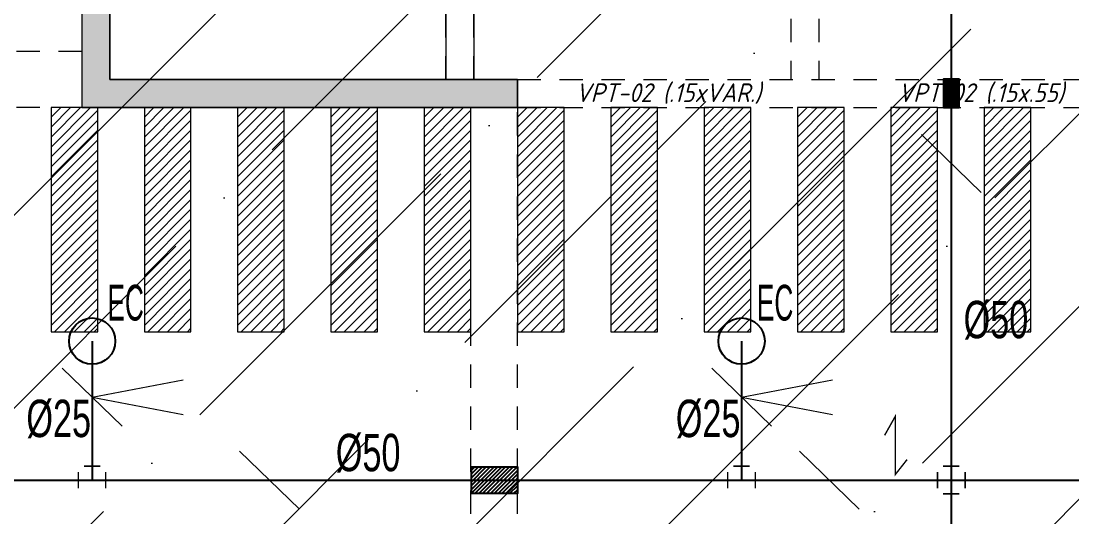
# Model space of a CAD drawing. Header units: millimetres. Extents: x 2085 to 2829, y 1352 to 1631.
# Drawn here: x 2207.98 to 2213.61, y 1451.9 to 1454.55 of the extents above; entities that cross this region are included whole.
import ezdxf
from ezdxf.enums import TextEntityAlignment as Align

# ---------------------------------------------------------------- set-up
doc = ezdxf.new("R2010")
doc.units = ezdxf.units.MM
for name, pattern in [('DASHED2', [0.375, 0.25, -0.125]), ('HIDDEN', [0.375, 0.25, -0.125]), ('HIDDEN2', [0.1875, 0.125, -0.0625])]:
    doc.linetypes.add(name, pattern=pattern)
doc.layers.get('0').update_dxf_attribs({"color": 251, "lineweight": 9})
for name, color, linetype, lineweight in [('000 SOS 911 - ACCESORIOS ACI', 3, 'Continuous', 20), ('000 SOS 911 ROCIADORES', 5, 'Continuous', 25), ('000 SOS 911 SOPORTES ACI', 3, 'Continuous', 25), ('000 SOS 911 TEXTOS ACI', 7, 'Continuous', 9), ('000 SOS 911 TUB. ENTERRADA  ACI', 5, 'DASHED2', 25), ('000 SOS 911 TUBERIA ACI', 3, 'Continuous', 25), ('A-ESTRUCTURA-HATCH', 251, 'Continuous', 13), ('A-ESTRUCTURA-PLACAS', 251, 'Continuous', 13), ('A-ESTRUCTURA-VIGAS', 251, 'HIDDEN2', 13), ('A-MUROS', 251, 'Continuous', 9), ('CIRCULACION PEATONAL', 251, 'Continuous', 13), ('Layer1', 1, 'Continuous', 9)]:
    doc.layers.add(name, color=color, linetype=linetype, lineweight=lineweight)
doc.layers.add('A_50_Vigas Chata', color=251, linetype='HIDDEN', lineweight=13, plot=False)
doc.styles.add('APPIA -TEXTOS-GENERALES', font='isocp.shx', dxfattribs={"oblique": 15})
doc.styles.add('PIPE', font='ARIALN.TTF', dxfattribs={"width": 0.8})

# ---------------------------------------------------------------- blocks, each defined once
blk = doc.blocks.new('EST P2')
at = {"layer": 'A-ESTRUCTURA-HATCH'}
h = blk.add_hatch(color=256, dxfattribs=at)
h.dxf.hatch_style = 1
h.paths.add_polyline_path([(-19.4245, 5.95), (-23.3744, 5.95), (-23.3744, 4.9999), (-25.49, 4.9999), (-25.49, 4.85), (-23.2244, 4.85), (-23.2244, 5.75), (-19.5746, 5.75), (-19.5746, 4.85), (-18.03, 4.85), (-18.03, 4.9999), (-19.4246, 4.9999)])
h.paths.add_polyline_path([(-25.54, 4.9999), (-32.4, 4.9998), (-32.4, 4.85), (-25.54, 4.85)])
h.paths.add_polyline_path([(-32.45, 4.9998), (-39.91, 4.9998), (-39.91, 4.85), (-32.45, 4.85)])
h.paths.add_polyline_path([(-39.96, 4.9998), (-44.735, 4.9997), (-44.735, 4.85), (-39.96, 4.85)])
h.paths.add_polyline_path([(-44.785, 5.05), (-45.035, 5.05), (-45.035, 0.15), (-47.24, 0.15), (-47.24, -0.15), (-44.785, -0.15)])
h.paths.add_polyline_path([(-46.99, -0.2), (-47.24, -0.2), (-47.24, -6.1), (-46.99, -6.1)])
h.paths.add_polyline_path([(-46.99, -6.15), (-47.24, -6.15), (-47.24, -11.4), (-46.99, -11.4)])
h.paths.add_polyline_path([(-39.96, -11.15), (-46.94, -11.15), (-46.94, -11.3), (-39.96, -11.3)])
h.paths.add_polyline_path([(-32.45, -11.15), (-39.91, -11.15), (-39.91, -11.3), (-32.45, -11.3)])
h.paths.add_polyline_path([(-25.54, -11.15), (-32.4, -11.15), (-32.4, -11.3), (-25.54, -11.3)])
h.paths.add_polyline_path([(-18.03, -11.15), (-25.49, -11.15), (-25.49, -11.3), (-18.03, -11.3)])
h.paths.add_polyline_path([(-11.12, -11.15), (-17.98, -11.15), (-17.98, -11.3), (-11.12, -11.3)])
h.paths.add_polyline_path([(-3.61, -11.1501), (-11.07, -11.15), (-11.07, -11.3), (-3.61, -11.3001)])
h.paths.add_polyline_path([(3.6, -11.15), (-3.56, -11.15), (-3.56, -11.3001), (3.6, -11.3001)])
h.paths.add_polyline_path([(12.2, -11.15), (3.65, -11.15), (3.65, -11.3001), (12.2, -11.3001)])
h.paths.add_polyline_path([(18.02, -11.15), (12.25, -11.15), (12.25, -11.3001), (18.02, -11.3001)])
h.paths.add_polyline_path([(23.02, -11.15), (18.07, -11.15), (18.07, -11.3001), (23.02, -11.3001)])
h.paths.add_polyline_path([(30.23, -11.15), (23.07, -11.15), (23.07, -11.3001), (30.23, -11.3001)])
h.paths.add_polyline_path([(35.53, -11.15), (30.28, -11.15), (30.28, -11.3001), (35.53, -11.3001)])
h.paths.add_polyline_path([(43.04, -11.1501), (35.58, -11.1501), (35.58, -11.3), (43.04, -11.3)])
h.paths.add_polyline_path([(49.95, -11.1501), (43.09, -11.1501), (43.09, -11.3), (49.95, -11.3)])
h.paths.add_polyline_path([(57.46, -11.1501), (50, -11.1501), (50, -11.3), (57.46, -11.3)])
h.paths.add_polyline_path([(64.37, -11.1501), (57.51, -11.1501), (57.51, -11.3), (64.37, -11.3)])
h.paths.add_polyline_path([(71.88, -11.1501), (64.42, -11.1501), (64.42, -11.3), (71.88, -11.3001)])
h.paths.add_polyline_path([(59.8007, -0.15), (60.0007, -0.15, -0.616916), (65.2721, 2.4964), (65.2722, -0.15), (65.4222, -0.15), (65.4221, 2.3777, -0.221665), (66.6007, -0.1499), (66.8007, -0.1499, 0.99999)], flags=0)
h.paths.add_polyline_path([(72.8007, -0.15), (73.0007, -0.15, 1), (53.6007, -0.15), (53.8007, -0.15, -1)])
h.paths.add_polyline_path([(53.3757, 5), (51.865, 5), (51.865, 4.85), (53.3757, 4.85)])
h.paths.add_polyline_path([(51.865, 5), (47.915, 5), (47.915, -0.15), (50.25, -0.15), (50.25, 0), (48.065, 0), (48.065, 2.05), (50.015, 2.05), (50.015, 2.2), (48.065, 2.2), (48.065, 4.85), (51.715, 4.85), (51.715, 1.9), (51.865, 1.9), (51.865, 4.85), (51.865, 4.85)])
h.paths.add_polyline_path([(47.865, 5), (43.09, 5), (43.09, 4.85), (47.865, 4.85)])
h.paths.add_polyline_path([(43.04, 5), (35.58, 5), (35.58, 4.85), (43.04, 4.85)])
h.paths.add_polyline_path([(32.7261, 5.9498), (28.7761, 5.9498), (28.7761, 5), (23.07, 5), (23.07, 4.85), (28.9261, 4.85), (28.9261, 5.7498), (32.5761, 5.7498), (32.5761, 4.85), (35.53, 4.85), (35.53, 5), (32.7261, 5)])
h.paths.add_polyline_path([(23.02, 5), (18.07, 5), (18.07, 4.85), (23.02, 4.85)])
h.paths.add_polyline_path([(18.02, 5), (12.25, 5), (12.25, 4.85), (18.02, 4.85)])
h.paths.add_polyline_path([(12.2, 5), (5.8757, 5), (5.8757, 4.85), (12.2, 4.85)])
h.paths.add_polyline_path([(3.7748, 5), (-3.56, 5), (-3.56, 4.85), (-0.175, 4.85), (-0.175, -0.1506), (1.925, -0.1506), (1.925, -0.0004), (-0.0249, 0), (-0.0249, 2.05), (3.7748, 2.0501), (3.7748, 2.2), (-0.0249, 2.2), (-0.0249, 4.85), (3.6248, 4.85), (3.6248, 3.1999), (3.7748, 3.1999)])
h.paths.add_polyline_path([(-3.61, 5), (-11.07, 5), (-11.07, 4.85), (-3.61, 4.85)])
h.paths.add_polyline_path([(-11.12, 5), (-17.98, 4.9999), (-17.98, 4.85), (-11.12, 4.85)])
at = {"layer": 'A-ESTRUCTURA-PLACAS'}
blk.add_lwpolyline([(51.865, 5), (47.915, 5), (47.915, -0.15), (50.25, -0.15), (50.25, 0), (48.065, 0), (48.065, 2.05), (50.015, 2.05), (50.015, 2.2), (48.065, 2.2), (48.065, 4.85), (51.715, 4.85), (51.715, 1.9), (51.865, 1.9)], close=True, dxfattribs=at)
at = {"layer": 'A-ESTRUCTURA-VIGAS'}
for points in [[(49.8649, 0), (49.865, 2.0499)], [(50.0149, 0), (50.015, 2.0499)], [(51.715, 1.9), (51.715, 0)], [(51.865, 1.9), (51.865, 0)], [(47.915, 0.15), (43.04, 0.15)], [(50.25, 0), (53.6007, 0)], [(47.915, -0.15), (43.04, -0.15)], [(50, -6.15), (50, -0.15)], [(50.25, -0.15), (53.6007, -0.15)], [(50.25, -6.15), (50.25, -0.15)]]:
    blk.add_lwpolyline(points, dxfattribs=at)
at = {"layer": 'A_50_Vigas Chata', "char_height": 0.1, "attachment_point": 5, "style": 'APPIA -TEXTOS-GENERALES'}
for s, insert in [('VPT-02 (.15xVAR.)', (51.0575, -0.0748)), ('VPT-02 (.15x.55)', (52.7334, -0.0748))]:
    blk.add_mtext(s, dxfattribs=dict(at, insert=insert))
blk = doc.blocks.new('*U110')
at = {"layer": 'CIRCULACION PEATONAL'}
h = blk.add_hatch(dxfattribs=at)
h.set_pattern_fill('ANSI31', color=256, scale=0.3)
h.set_pattern_definition([(45, (8.250368, 0), (-0.0265165, 0.0265165), [])])
h.paths.add_polyline_path([(8.5474, 0.2275), (8.2974, 0.2275), (8.2974, -0.9725), (8.5474, -0.9725)])
h = blk.add_hatch(dxfattribs=at)
h.set_pattern_fill('ANSI31', color=256, scale=0.3)
h.set_pattern_definition([(45, (8.750368, 0), (-0.0265165, 0.0265165), [])])
h.paths.add_polyline_path([(9.0474, 0.2275), (8.7974, 0.2275), (8.7974, -0.9725), (9.0474, -0.9725)])
h = blk.add_hatch(dxfattribs=at)
h.set_pattern_fill('ANSI31', color=256, scale=0.3)
h.set_pattern_definition([(45, (9.250368, 0), (-0.0265165, 0.0265165), [])])
h.paths.add_polyline_path([(9.5474, 0.2275), (9.2974, 0.2275), (9.2974, -0.9725), (9.5474, -0.9725)])
h = blk.add_hatch(dxfattribs=at)
h.set_pattern_fill('ANSI31', color=256, scale=0.3)
h.set_pattern_definition([(45, (9.750368, 0), (-0.0265165, 0.0265165), [])])
h.paths.add_polyline_path([(10.0474, 0.2275), (9.7974, 0.2275), (9.7974, -0.9725), (10.0474, -0.9725)])
h = blk.add_hatch(dxfattribs=at)
h.set_pattern_fill('ANSI31', color=256, scale=0.3)
h.set_pattern_definition([(45, (10.250368, 0), (-0.0265165, 0.0265165), [])])
h.paths.add_polyline_path([(10.5474, 0.2275), (10.2974, 0.2275), (10.2974, -0.9725), (10.5474, -0.9725)])
h = blk.add_hatch(dxfattribs=at)
h.set_pattern_fill('ANSI31', color=256, scale=0.3)
h.set_pattern_definition([(45, (10.750368, 0), (-0.0265165, 0.0265165), [])])
h.paths.add_polyline_path([(11.0474, 0.2275), (10.7974, 0.2275), (10.7974, -0.9725), (11.0474, -0.9725)])
h = blk.add_hatch(dxfattribs=at)
h.set_pattern_fill('ANSI31', color=256, scale=0.3)
h.set_pattern_definition([(45, (11.250368, 0), (-0.0265165, 0.0265165), [])])
h.paths.add_polyline_path([(11.5474, 0.2275), (11.2974, 0.2275), (11.2974, -0.9725), (11.5474, -0.9725)])
h = blk.add_hatch(dxfattribs=at)
h.set_pattern_fill('ANSI31', color=256, scale=0.3)
h.set_pattern_definition([(45, (11.750368, 0), (-0.0265165, 0.0265165), [])])
h.paths.add_polyline_path([(12.0474, 0.2275), (11.7974, 0.2275), (11.7974, -0.9725), (12.0474, -0.9725)])
h = blk.add_hatch(dxfattribs=at)
h.set_pattern_fill('ANSI31', color=256, scale=0.3)
h.set_pattern_definition([(45, (12.250368, 0), (-0.0265165, 0.0265165), [])])
h.paths.add_polyline_path([(12.5474, 0.2275), (12.2974, 0.2275), (12.2974, -0.9725), (12.5474, -0.9725)])
h = blk.add_hatch(dxfattribs=at)
h.set_pattern_fill('ANSI31', color=256, scale=0.3)
h.set_pattern_definition([(45, (12.750368, 0), (-0.0265165, 0.0265165), [])])
h.paths.add_polyline_path([(13.0474, 0.2275), (12.7974, 0.2275), (12.7974, -0.9725), (13.0474, -0.9725)])
h = blk.add_hatch(dxfattribs=at)
h.set_pattern_fill('ANSI31', color=256, scale=0.3)
h.set_pattern_definition([(45, (13.250368, 0), (-0.0265165, 0.0265165), [])])
h.paths.add_polyline_path([(13.5474, 0.2275), (13.2974, 0.2275), (13.2974, -0.9725), (13.5474, -0.9725)])
for points in [[(8.2974, -0.9725), (8.5474, -0.9725), (8.5474, 0.2275), (8.2974, 0.2275)], [(8.7974, -0.9725), (9.0474, -0.9725), (9.0474, 0.2275), (8.7974, 0.2275)], [(9.2974, -0.9725), (9.5474, -0.9725), (9.5474, 0.2275), (9.2974, 0.2275)], [(9.7974, -0.9725), (10.0474, -0.9725), (10.0474, 0.2275), (9.7974, 0.2275)], [(10.2974, -0.9725), (10.5474, -0.9725), (10.5474, 0.2275), (10.2974, 0.2275)], [(10.7974, -0.9725), (11.0474, -0.9725), (11.0474, 0.2275), (10.7974, 0.2275)], [(11.2974, -0.9725), (11.5474, -0.9725), (11.5474, 0.2275), (11.2974, 0.2275)], [(11.7974, -0.9725), (12.0474, -0.9725), (12.0474, 0.2275), (11.7974, 0.2275)], [(12.2974, -0.9725), (12.5474, -0.9725), (12.5474, 0.2275), (12.2974, 0.2275)], [(12.7974, -0.9725), (13.0474, -0.9725), (13.0474, 0.2275), (12.7974, 0.2275)], [(13.2974, -0.9725), (13.5474, -0.9725), (13.5474, 0.2275), (13.2974, 0.2275)]]:
    blk.add_lwpolyline(points, close=True, dxfattribs=at)

msp = doc.modelspace()

# ---------------------------------------------------------------- hatches: boundary and pattern name
h = msp.add_hatch()
h.set_pattern_fill('ANSI36', color=4, scale=0.23)
h.set_pattern_definition([(45, (-12.33495, -80), (0.38727355, 1.420003), [1.825625, -0.365125, 0, -0.365125])])
h.paths.add_polyline_path([(2232.2706, 1459.2879), (2183.5856, 1459.2879), (2183.5856, 1442.8378), (2232.2706, 1442.8378)])
at = {"layer": '000 SOS 911 TUB. ENTERRADA  ACI'}
h = msp.add_hatch(dxfattribs=at)
h.set_pattern_fill('ANSI31', color=8, scale=0.002781, angle=90)
h.set_pattern_definition([(135, (2926.821094, 130.823069), (-0.00624425078, -0.00624425078), [])])
h.paths.add_polyline_path([(2213.0062, 1454.2391), (2212.9216, 1454.2391), (2212.9216, 1454.0879), (2213.0062, 1454.0879)])
h = msp.add_hatch(dxfattribs=at)
h.set_pattern_fill('ANSI31', color=8, scale=0.0046)
h.set_pattern_definition([(45, (21.858058, 271.453421), (-0.01032729454, 0.01032729454), [])])
h.paths.add_polyline_path([(2210.6406, 1452.0236), (2210.6406, 1452.1636), (2210.3906, 1452.1636), (2210.3906, 1452.0236)])

# ---------------------------------------------------------------- linework, layer by layer
at = {"layer": '000 SOS 911 - ACCESORIOS ACI', "color": 8}
for p, q in [((2213.1241, 1453.6324), (2212.8037, 1453.9433)), ((2208.5207, 1452.3825), (2208.2004, 1452.6934)), ((2212.0007, 1452.3825), (2211.6804, 1452.6934)), ((2208.3606, 1452.5379), (2208.8479, 1452.6301)), ((2211.8406, 1452.5379), (2212.3279, 1452.6301)), ((2208.3606, 1452.5379), (2208.8479, 1452.4457)), ((2211.8406, 1452.5379), (2212.3279, 1452.4457)), ((2209.4709, 1451.9382), (2209.1505, 1452.2491)), ((2212.4709, 1451.9382), (2212.1505, 1452.2491)), ((2208.2868, 1452.0507), (2208.2868, 1452.1367)), ((2208.3175, 1452.1676), (2208.4036, 1452.1676)), ((2208.4036, 1452.1676), (2208.3175, 1452.1676)), ((2208.3606, 1452.1676), (2208.3606, 1452.0937)), ((2208.3606, 1452.1676), (2208.3606, 1452.0937)), ((2208.4343, 1452.0507), (2208.4343, 1452.1367)), ((2211.7668, 1452.0506), (2211.7668, 1452.1366)), ((2211.7975, 1452.1675), (2211.8836, 1452.1675)), ((2211.8836, 1452.1675), (2211.7975, 1452.1675)), ((2211.8406, 1452.1675), (2211.8406, 1452.0936)), ((2211.8406, 1452.1675), (2211.8406, 1452.0936)), ((2211.9143, 1452.0506), (2211.9143, 1452.1366)), ((2212.8901, 1452.0506), (2212.8901, 1452.1366)), ((2212.8901, 1452.1366), (2212.8901, 1452.0506)), ((2212.9209, 1452.1675), (2213.0069, 1452.1675)), ((2213.0069, 1452.1675), (2212.9209, 1452.1675)), ((2212.9639, 1452.1675), (2212.9639, 1452.0936)), ((2212.9639, 1452.1675), (2212.9639, 1452.0936)), ((2213.0377, 1452.0506), (2213.0377, 1452.1366)), ((2213.0377, 1452.1366), (2213.0377, 1452.0506)), ((2208.2868, 1452.0937), (2208.3606, 1452.0937)), ((2208.4343, 1452.0937), (2208.3606, 1452.0937)), ((2211.7668, 1452.0936), (2211.8406, 1452.0936)), ((2211.9143, 1452.0936), (2211.8406, 1452.0936)), ((2212.8901, 1452.0936), (2212.9639, 1452.0936)), ((2212.8901, 1452.0936), (2212.9639, 1452.0936)), ((2213.0377, 1452.0936), (2212.9639, 1452.0936)), ((2212.9639, 1452.0197), (2212.9639, 1452.0936)), ((2212.9639, 1452.0197), (2212.9639, 1452.0936)), ((2213.0377, 1452.0936), (2212.9639, 1452.0936)), ((2212.9209, 1452.0197), (2213.0069, 1452.0197)), ((2213.0069, 1452.0197), (2212.9209, 1452.0197))]:
    msp.add_line(p, q, dxfattribs=at)
at = {"layer": '000 SOS 911 ROCIADORES', "color": 8}
for centre in [(2208.3606, 1452.8379), (2211.8406, 1452.8379)]:
    msp.add_circle(centre, 0.1238, dxfattribs=at)
at = {"layer": '000 SOS 911 SOPORTES ACI', "color": 8, "const_width": 0.00769}
msp.add_lwpolyline([(2212.6069, 1452.3333), (2212.6641, 1452.435), (2212.6641, 1452.1236), (2212.7273, 1452.2037)], dxfattribs=at)
at = {"layer": '000 SOS 911 TUB. ENTERRADA  ACI', "color": 8, "linetype": 'ByBlock'}
for points in [[(2213.0062, 1454.0879), (2213.0062, 1454.2391), (2212.9216, 1454.2391), (2212.9216, 1454.0879)], [(2210.3906, 1452.0236), (2210.6406, 1452.0236), (2210.6406, 1452.1636), (2210.3906, 1452.1636)]]:
    msp.add_lwpolyline(points, close=True, dxfattribs=at)
at = {"layer": '000 SOS 911 TUBERIA ACI', "color": 8}
for points in [[(2212.9639, 1456.5878), (2212.9639, 1452.0936)], [(2208.3606, 1452.8379), (2208.3606, 1452.0937)], [(2211.8406, 1452.8379), (2211.8406, 1452.0937)], [(2196.0234, 1452.0937), (2230.8106, 1452.0936)], [(2212.9639, 1452.0936), (2212.9639, 1444.9879)]]:
    msp.add_lwpolyline(points, dxfattribs=at)
at = {"layer": 'A-MUROS', "color": 8}
for p, q in [((2208.3052, 1459.0875), (2208.3052, 1454.0875)), ((2208.4552, 1456.2875), (2208.4552, 1454.2375)), ((2210.2552, 1454.8125), (2210.2552, 1454.2375)), ((2210.4052, 1454.8125), (2210.4052, 1454.2375)), ((2208.4552, 1454.2375), (2210.6405, 1454.2375)), ((2210.6402, 1454.2375), (2210.6402, 1454.0875)), ((2210.6402, 1454.0875), (2208.3052, 1454.0875))]:
    msp.add_line(p, q, dxfattribs=at)
at = {"layer": 'Layer1', "color": 8}
msp.add_line((2212.9639, 1452.0935), (2212.9637, 1456.5878), dxfattribs=at)

# ---------------------------------------------------------------- block references
msp.add_blockref('EST P2', (2160.3902, 1454.2375))
at = {"rotation": 180.0005141974605}
msp.add_blockref('*U110', (2221.6875, 1453.1151), dxfattribs=at)

# ---------------------------------------------------------------- texts
at = {"layer": '000 SOS 911 ROCIADORES', "color": 8, "style": 'PIPE', "width": 0.641273}
for p, p2 in [((2208.4426, 1452.948), (2208.6375, 1452.948)), ((2211.9226, 1452.948), (2212.1175, 1452.948))]:
    msp.add_text('EC', height=0.191, dxfattribs=at).set_placement(p, p2, align=Align.FIT)
at = {"layer": '000 SOS 911 TEXTOS ACI', "color": 8, "char_height": 0.2, "attachment_point": 1, "style": 'PIPE'}
for s, insert in [('%%C50', (2213.0302, 1453.0533, 0.0001)), ('%%C25', (2208.008, 1452.524, 0.0001)), ('%%C25', (2211.488, 1452.524, 0.0001)), ('%%C50', (2209.6661, 1452.3414, 0.0001))]:
    msp.add_mtext_dynamic_manual_height_columns(s, width=0.550995, gutter_width=1.9152, heights=[0.0124], dxfattribs=dict(at, insert=insert))

doc.saveas('drawing.dxf')
